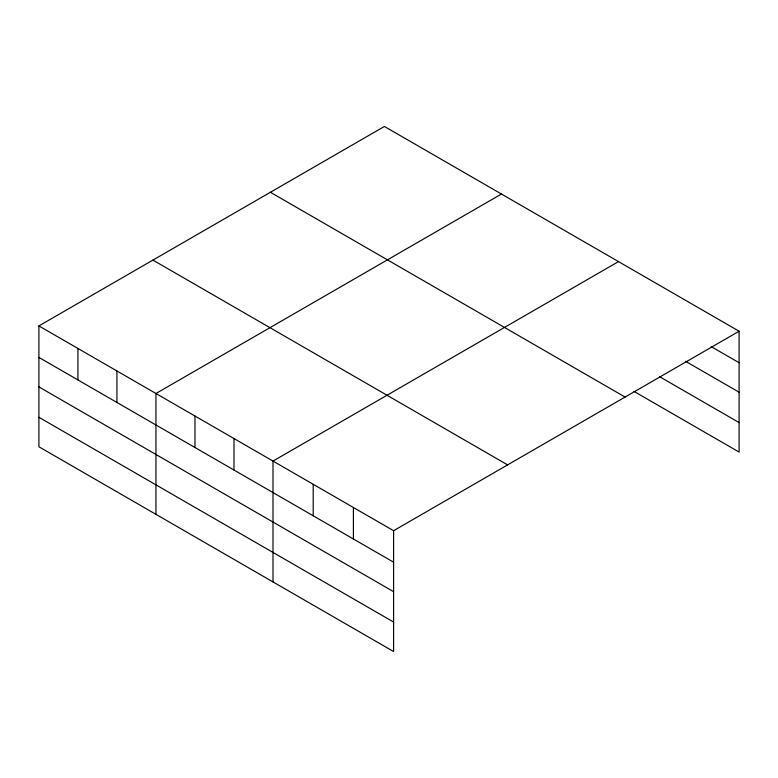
<?xml version="1.0" encoding="UTF-8"?>
<svg xmlns="http://www.w3.org/2000/svg" width="778" height="778" viewBox="0 0 778 778"><rect width="100%" height="100%" fill="white"/><g stroke="black" fill="none" stroke-linecap="round" stroke-linejoin="round"><path stroke-width="1.17" d="M38.9 325.924L393.6 530.703L393.6 651.546L38.9 446.767L38.9 325.924L384.4 126.454L739.1 331.234L739.1 452.076L633.963 391.373M501.45 194.033L155.95 393.503L155.95 514.346M618.5 261.612L273 461.082L273 581.925M393.6 530.703L739.1 331.234M711.267 346.657L739.1 362.723M685.496 361.264L739.1 392.209M659.734 376.766L739.1 422.59M270.384 192.273L625.084 397.062M152.916 260.095L507.616 464.884M38.9 357.413L393.6 562.193M38.9 386.899L393.6 591.679M38.9 417.28L393.6 622.06M353.406 507.499L353.406 538.989M313.203 484.286L313.203 515.775M233.983 438.559L233.983 470.038M194.967 416.026L194.967 447.515M116.933 370.98L116.933 402.459M77.917 348.447L77.917 379.936"/></g></svg>
